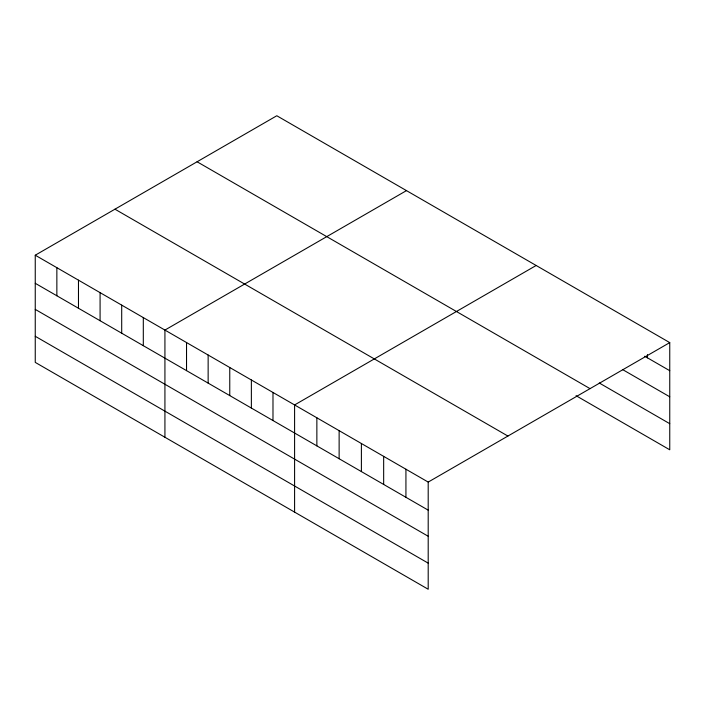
<?xml version="1.0" encoding="UTF-8"?>
<svg xmlns="http://www.w3.org/2000/svg" width="705" height="705" viewBox="0 0 705 705"><rect width="100%" height="100%" fill="white"/><g stroke="black" fill="none" stroke-linecap="round" stroke-linejoin="round"><path stroke-width="1.06" d="M428.199 536.258L428.199 482.079L35.25 255.21L35.25 362.388L428.199 589.248L428.199 536.258L35.25 309.389M576.047 395.69L669.75 449.79L669.75 342.612L276.801 115.752L35.25 255.21M406.477 190.614L164.926 330.072L164.926 437.25M536.152 265.485L294.593 404.943L294.593 512.112M428.199 482.079L669.75 342.612M644.696 356.236L669.75 370.698M622.436 369.482L669.75 396.8M599.241 382.982L669.75 423.687M197.092 161.771L590.041 388.64M114.959 209.191L507.908 436.051M35.25 283.295L428.199 510.156M35.25 336.285L428.199 563.145M647.481 354.606L647.481 357.84M405.93 469.222L405.93 497.307M383.661 456.364L383.661 484.45M361.392 443.507L361.392 471.592M339.131 430.649L339.131 458.735M316.862 417.801L316.862 445.877M272.985 392.465L272.985 420.55M251.368 379.986L251.368 408.072M229.76 367.508L229.76 395.593M208.142 355.029L208.142 383.115M186.534 342.551L186.534 370.636M143.309 317.602L143.309 345.679M121.701 305.124L121.701 333.201M100.084 292.645L100.084 320.722M78.475 280.167L78.475 308.252M56.858 267.688L56.858 295.774"/></g></svg>
